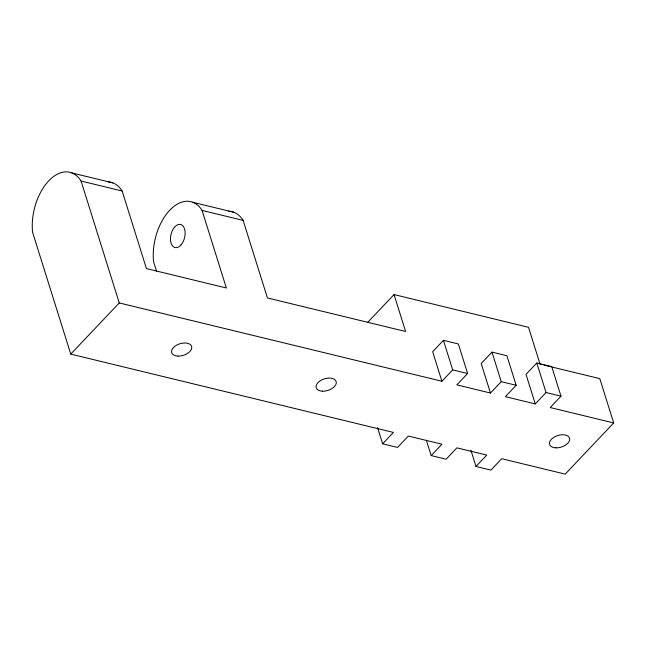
<?xml version="1.0" encoding="UTF-8"?>
<svg xmlns="http://www.w3.org/2000/svg" width="646" height="646" viewBox="0 0 646 646"><rect width="100%" height="100%" fill="white"/><g stroke="black" fill="none" stroke-linecap="round" stroke-linejoin="round"><path stroke-width="0.97" d="M156.566 271.175L153.562 261.606A44.122 25.913 -76.4 0 1 169.736 210.233A44.122 25.913 -76.4 0 1 202.061 210.426L226.366 287.987L146.448 268.583L122.142 191.022L81.065 181.05A44.122 25.913 -76.4 0 0 48.733 180.856A44.122 25.913 -76.4 0 0 32.566 232.229L70.761 354.105L119.26 302.934L441.912 381.253L452.693 369.883L467.631 373.509L456.851 384.879L490.459 393.034L501.239 381.665L516.17 385.291L505.398 396.668L535.268 403.92L546.048 392.542L560.986 396.168L550.206 407.545L613.7 422.952L565.202 474.132L501.708 458.717L490.928 470.094L475.989 466.469L470.918 450.262M367.719 322.346L394.044 294.568L528.517 327.312L540.056 364.142L542.018 364.619M467.631 373.509L458.369 343.963L443.431 340.337L432.658 351.707L441.912 381.253M377.563 427.604L382.642 443.802L393.414 432.432L70.761 354.105M516.17 385.291L506.916 355.744L491.977 352.118L481.197 363.496L490.459 393.034M426.4 440.338L431.181 455.592L441.953 444.214L408.353 436.058L397.573 447.428L382.642 443.802M560.986 396.168L551.724 366.629L536.794 363.004L526.014 374.373L535.268 403.92M475.989 466.469L486.769 455.091L456.892 447.84L446.12 459.217L431.181 455.592M71.924 172.942L113.002 182.915M192.92 202.319L233.997 212.292M202.061 210.426L243.138 220.399L267.444 297.959L405.623 331.503L394.044 294.568M543.98 365.095L549.851 366.516M551.813 366.993L599.803 378.629L613.7 422.952M536.794 363.004L546.048 392.542M491.977 352.118L501.239 381.665M443.431 340.337L452.693 369.883M81.065 181.05L119.26 302.934M228.409 211.218A44.122 25.913 -76.4 0 1 243.138 220.399M108.375 181.873A44.122 25.913 -76.4 0 1 122.142 191.022M322.572 391.201A10.449 6.048 -17.4 0 0 336.178 381.633A10.449 6.048 -17.4 0 0 319.77 381.1A10.449 6.048 -17.4 0 0 322.572 391.201M178.054 356.108A10.449 6.048 -17.4 0 0 191.652 346.539A10.449 6.048 -17.4 0 0 175.252 346.006A10.449 6.048 -17.4 0 0 178.054 356.108M555.98 447.856A10.449 6.048 -17.4 0 0 569.578 438.279A10.449 6.048 -17.4 0 0 553.178 437.754A10.449 6.048 -17.4 0 0 555.98 447.856M181.163 244.737A11.87 6.969 -76.4 0 0 181.784 224.961A11.87 6.969 -76.4 0 0 170.487 238.342A11.87 6.969 -76.4 0 0 181.163 244.737"/></g></svg>
